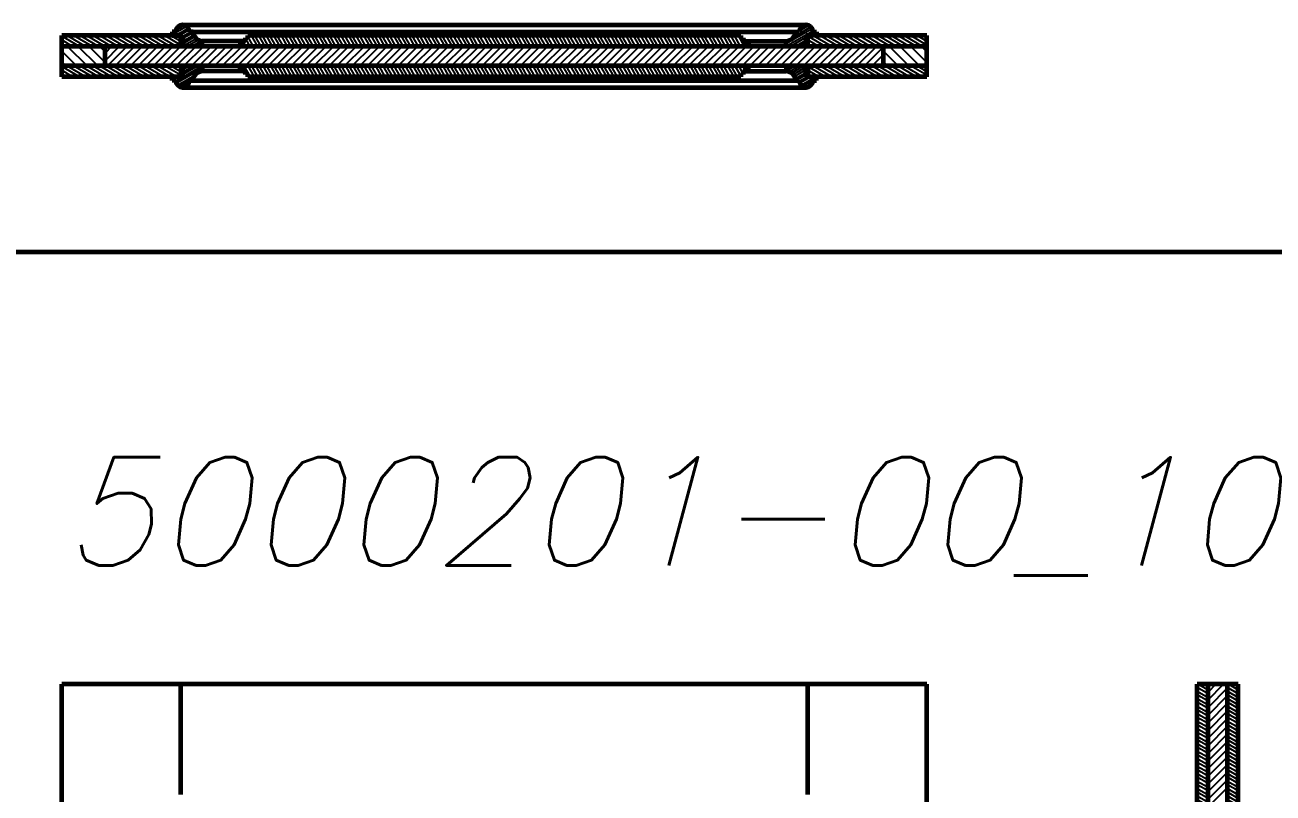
# Model space of a CAD drawing. Header units: inches. Extents: x -4554 to 14101, y -13650 to 2449.
# Drawn here: x 2966 to 4120, y -10801 to -10090 of the extents above; entities that cross this region are included whole.
import ezdxf

# ---------------------------------------------------------------- set-up
doc = ezdxf.new("R2010")
doc.units = ezdxf.units.IN
doc.layers.add('Слой1', color=7, linetype='Continuous')
doc.styles.get("Standard").update_dxf_attribs({"font": 'txt.shx', "oblique": 15, "height": 5})

# ---------------------------------------------------------------- blocks, each defined once
blk = doc.blocks.new('*B71')
at = {"layer": 'Слой1', "linetype": 'Continuous'}
for p, q in [((3040, -10123.2), (3053.2, -10110)), ((3046.1, -10110), (3040, -10116.1)), ((3060.3, -10110), (3042.3, -10128)), ((3049.4, -10128), (3067.4, -10110)), ((3074.4, -10110), (3056.4, -10128)), ((3063.5, -10128), (3081.5, -10110)), ((3088.6, -10110), (3070.6, -10128)), ((3077.6, -10128), (3095.6, -10110)), ((3102.7, -10110), (3084.7, -10128)), ((3091.8, -10128), (3109.8, -10110)), ((3116.9, -10110), (3098.9, -10128)), ((3105.9, -10128), (3123.9, -10110)), ((3131, -10110), (3113, -10128)), ((3120.1, -10128), (3138.1, -10110)), ((3145.1, -10110), (3127.1, -10128)), ((3134.2, -10128), (3152.2, -10110)), ((3159.3, -10110), (3141.3, -10128)), ((3148.4, -10128), (3166.4, -10110)), ((3173.4, -10110), (3155.4, -10128)), ((3162.5, -10128), (3180.5, -10110)), ((3187.6, -10110), (3169.6, -10128)), ((3176.6, -10128), (3194.6, -10110)), ((3201.7, -10110), (3183.7, -10128)), ((3190.8, -10128), (3208.8, -10110)), ((3215.9, -10110), (3197.9, -10128)), ((3204.9, -10128), (3222.9, -10110)), ((3230, -10110), (3212, -10128)), ((3219.1, -10128), (3237.1, -10110)), ((3244.1, -10110), (3226.1, -10128)), ((3233.2, -10128), (3251.2, -10110)), ((3258.3, -10110), (3240.3, -10128)), ((3247.3, -10128), (3265.3, -10110)), ((3272.4, -10110), (3254.4, -10128)), ((3261.5, -10128), (3279.5, -10110)), ((3286.6, -10110), (3268.6, -10128)), ((3275.6, -10128), (3293.6, -10110)), ((3300.7, -10110), (3282.7, -10128)), ((3289.8, -10128), (3307.8, -10110)), ((3314.8, -10110), (3296.8, -10128)), ((3303.9, -10128), (3321.9, -10110)), ((3329, -10110), (3311, -10128)), ((3318.1, -10128), (3336.1, -10110)), ((3343.1, -10110), (3325.1, -10128)), ((3332.2, -10128), (3350.2, -10110)), ((3357.3, -10110), (3339.3, -10128)), ((3346.3, -10128), (3364.3, -10110)), ((3371.4, -10110), (3353.4, -10128)), ((3360.5, -10128), (3378.5, -10110)), ((3385.6, -10110), (3367.6, -10128)), ((3374.6, -10128), (3392.6, -10110)), ((3399.7, -10110), (3381.7, -10128)), ((3388.8, -10128), (3406.8, -10110)), ((3413.8, -10110), (3395.8, -10128)), ((3402.9, -10128), (3420.9, -10110)), ((3428, -10110), (3410, -10128)), ((3417.1, -10128), (3435.1, -10110)), ((3442.1, -10110), (3424.1, -10128)), ((3431.2, -10128), (3449.2, -10110)), ((3456.3, -10110), (3438.3, -10128)), ((3445.3, -10128), (3463.3, -10110)), ((3470.4, -10110), (3452.4, -10128)), ((3459.5, -10128), (3477.5, -10110)), ((3484.6, -10110), (3466.6, -10128)), ((3473.6, -10128), (3491.6, -10110)), ((3498.7, -10110), (3480.7, -10128)), ((3487.8, -10128), (3505.8, -10110)), ((3512.8, -10110), (3494.8, -10128)), ((3501.9, -10128), (3519.9, -10110)), ((3527, -10110), (3509, -10128)), ((3516, -10128), (3534, -10110)), ((3541.1, -10110), (3523.1, -10128)), ((3530.2, -10128), (3548.2, -10110)), ((3555.3, -10110), (3537.3, -10128)), ((3544.3, -10128), (3562.3, -10110)), ((3569.4, -10110), (3551.4, -10128)), ((3558.5, -10128), (3576.5, -10110)), ((3583.5, -10110), (3565.5, -10128)), ((3572.6, -10128), (3590.6, -10110)), ((3597.7, -10110), (3579.7, -10128)), ((3586.8, -10128), (3604.8, -10110)), ((3611.8, -10110), (3593.8, -10128)), ((3600.9, -10128), (3618.9, -10110)), ((3626, -10110), (3608, -10128)), ((3615, -10128), (3633, -10110)), ((3640.1, -10110), (3622.1, -10128)), ((3629.2, -10128), (3647.2, -10110)), ((3654.3, -10110), (3636.3, -10128)), ((3643.3, -10128), (3661.3, -10110)), ((3668.4, -10110), (3650.4, -10128)), ((3657.5, -10128), (3675.5, -10110)), ((3682.5, -10110), (3664.5, -10128)), ((3671.6, -10128), (3689.6, -10110)), ((3696.7, -10110), (3678.7, -10128)), ((3685.8, -10128), (3703.8, -10110)), ((3710.8, -10110), (3692.8, -10128)), ((3699.9, -10128), (3717.9, -10110)), ((3725, -10110), (3707, -10128)), ((3714, -10128), (3732, -10110)), ((3739.1, -10110), (3721.1, -10128)), ((3728.2, -10128), (3746.2, -10110)), ((3753.3, -10110), (3735.3, -10128)), ((3742.3, -10128), (3760, -10110.3)), ((3760, -10117.4), (3749.4, -10128)), ((3756.5, -10128), (3760, -10124.5))]:
    blk.add_line(p, q, dxfattribs=at)
blk = doc.blocks.new('*B72')
at = {"layer": 'Слой1', "linetype": 'Continuous'}
for p, q in [((3765.4, -10110), (3783.4, -10128)), ((3793.3, -10128), (3775.3, -10110)), ((3785.2, -10110), (3800, -10124.8)), ((3800, -10114.9), (3795.1, -10110)), ((3773.5, -10128), (3760, -10114.5)), ((3760, -10124.4), (3763.6, -10128))]:
    blk.add_line(p, q, dxfattribs=at)
blk = doc.blocks.new('*B73')
at = {"layer": 'Слой1', "linetype": 'Continuous'}
for p, q in [((3005.4, -10110), (3023.4, -10128)), ((3033.3, -10128), (3015.3, -10110)), ((3025.2, -10110), (3040, -10124.8)), ((3040, -10114.9), (3035.1, -10110)), ((3013.5, -10128), (3000, -10114.5)), ((3000, -10124.4), (3003.6, -10128))]:
    blk.add_line(p, q, dxfattribs=at)
blk = doc.blocks.new('*B74')
at = {"layer": 'Слой1', "linetype": 'Continuous'}
for p, q in [((3706.3, -10110), (3690, -10100.6)), ((3690, -10104), (3700.3, -10110)), ((3694.3, -10110), (3690, -10107.5)), ((3695, -10100), (3712.3, -10110)), ((3718.3, -10110), (3701, -10100)), ((3707, -10100), (3724.3, -10110)), ((3730.3, -10110), (3713, -10100)), ((3719, -10100), (3736.3, -10110)), ((3742.3, -10110), (3725, -10100)), ((3731, -10100), (3748.3, -10110)), ((3754.3, -10110), (3737, -10100)), ((3743, -10100), (3760.3, -10110)), ((3766.3, -10110), (3749, -10100)), ((3755, -10100), (3772.3, -10110)), ((3778.3, -10110), (3761, -10100)), ((3767, -10100), (3784.3, -10110)), ((3790.3, -10110), (3773, -10100)), ((3779, -10100), (3796.3, -10110)), ((3800, -10108.7), (3785, -10100)), ((3791, -10100), (3800, -10105.2)), ((3800, -10101.7), (3797, -10100))]:
    blk.add_line(p, q, dxfattribs=at)
blk = doc.blocks.new('*B75')
at = {"layer": 'Слой1', "linetype": 'Continuous'}
for p, q in [((3016.3, -10110), (3000, -10100.6)), ((3000, -10104), (3010.3, -10110)), ((3004.3, -10110), (3000, -10107.5)), ((3005, -10100), (3022.3, -10110)), ((3028.3, -10110), (3011, -10100)), ((3017, -10100), (3034.3, -10110)), ((3040.3, -10110), (3023, -10100)), ((3029, -10100), (3046.3, -10110)), ((3052.3, -10110), (3035, -10100)), ((3041, -10100), (3058.3, -10110)), ((3064.3, -10110), (3047, -10100)), ((3053, -10100), (3070.3, -10110)), ((3076.3, -10110), (3059, -10100)), ((3065, -10100), (3082.3, -10110)), ((3088.3, -10110), (3071, -10100)), ((3077, -10100), (3094.3, -10110)), ((3100.3, -10110), (3083, -10100)), ((3089, -10100), (3106.3, -10110)), ((3110, -10108.7), (3095, -10100)), ((3101, -10100), (3110, -10105.2)), ((3110, -10101.7), (3107, -10100))]:
    blk.add_line(p, q, dxfattribs=at)
blk = doc.blocks.new('*B76')
at = {"layer": 'Слой1', "linetype": 'Continuous'}
for p, q in [((3693.9, -10093.6), (3670, -10107.5)), ((3670, -10109.8), (3694.5, -10095.6)), ((3677.2, -10101), (3692.7, -10092)), ((3681, -10096.5), (3678.4, -10098)), ((3690.9, -10090.7), (3681.9, -10096)), ((3682.9, -10093.1), (3688, -10090.2)), ((3697.4, -10096.5), (3691.3, -10100)), ((3695.3, -10100), (3698, -10098.5)), ((3670, -10105.2), (3670.3, -10105)), ((3688, -10101.9), (3674, -10110)), ((3678, -10110), (3688, -10104.2)), ((3688, -10106.5), (3682, -10110)), ((3686, -10110), (3688, -10108.8))]:
    blk.add_line(p, q, dxfattribs=at)
blk = doc.blocks.new('*B77')
at = {"layer": 'Слой1', "linetype": 'Continuous'}
for p, q in [((3115.7, -10091.5), (3102, -10099.4)), ((3102, -10097.1), (3103, -10096.5)), ((3104.9, -10100), (3117, -10093)), ((3105.6, -10095), (3113.5, -10090.4)), ((3117.9, -10094.8), (3108.9, -10100)), ((3112, -10100.5), (3119, -10096.5)), ((3121.5, -10097.3), (3112, -10102.8)), ((3112, -10105.2), (3122, -10099.4)), ((3122.9, -10101.2), (3112, -10107.5)), ((3112, -10109.8), (3124.2, -10102.7)), ((3126.2, -10104.1), (3116, -10110)), ((3120, -10110), (3128.8, -10104.9)), ((3130, -10106.5), (3124, -10110)), ((3128, -10110), (3130, -10108.8))]:
    blk.add_line(p, q, dxfattribs=at)
blk = doc.blocks.new('*B78')
at = {"layer": 'Слой1', "linetype": 'Continuous'}
for p, q in [((3706.3, -10138), (3690, -10128.6)), ((3690, -10132), (3700.3, -10138)), ((3695, -10128), (3712.3, -10138)), ((3718.3, -10138), (3701, -10128)), ((3707, -10128), (3724.3, -10138)), ((3730.3, -10138), (3713, -10128)), ((3719, -10128), (3736.3, -10138)), ((3742.3, -10138), (3725, -10128)), ((3731, -10128), (3748.3, -10138)), ((3754.3, -10138), (3737, -10128)), ((3743, -10128), (3760.3, -10138)), ((3766.3, -10138), (3749, -10128)), ((3755, -10128), (3772.3, -10138)), ((3778.3, -10138), (3761, -10128)), ((3767, -10128), (3784.3, -10138)), ((3790.3, -10138), (3773, -10128)), ((3779, -10128), (3796.3, -10138)), ((3800, -10136.7), (3785, -10128)), ((3791, -10128), (3800, -10133.2)), ((3800, -10129.7), (3797, -10128)), ((3694.3, -10138), (3690, -10135.5))]:
    blk.add_line(p, q, dxfattribs=at)
blk = doc.blocks.new('*B79')
at = {"layer": 'Слой1', "linetype": 'Continuous'}
for p, q in [((3016.3, -10138), (3000, -10128.6)), ((3000, -10132), (3010.3, -10138)), ((3005, -10128), (3022.3, -10138)), ((3028.3, -10138), (3011, -10128)), ((3017, -10128), (3034.3, -10138)), ((3040.3, -10138), (3023, -10128)), ((3029, -10128), (3046.3, -10138)), ((3052.3, -10138), (3035, -10128)), ((3041, -10128), (3058.3, -10138)), ((3064.3, -10138), (3047, -10128)), ((3053, -10128), (3070.3, -10138)), ((3076.3, -10138), (3059, -10128)), ((3065, -10128), (3082.3, -10138)), ((3088.3, -10138), (3071, -10128)), ((3077, -10128), (3094.3, -10138)), ((3100.3, -10138), (3083, -10128)), ((3089, -10128), (3106.3, -10138)), ((3110, -10136.7), (3095, -10128)), ((3101, -10128), (3110, -10133.2)), ((3110, -10129.7), (3107, -10128)), ((3004.3, -10138), (3000, -10135.5))]:
    blk.add_line(p, q, dxfattribs=at)
blk = doc.blocks.new('*B80')
at = {"layer": 'Слой1', "linetype": 'Continuous'}
for p, q in [((3678.3, -10128), (3670, -10132.8)), ((3670, -10130.5), (3674.3, -10128)), ((3670.3, -10128), (3670, -10128.2)), ((3672.8, -10133.5), (3682.3, -10128)), ((3686.3, -10128), (3674.9, -10134.6)), ((3676.5, -10136), (3688, -10129.3)), ((3688, -10131.7), (3677.6, -10137.7)), ((3678.3, -10139.6), (3688, -10134)), ((3688, -10136.3), (3679, -10141.5)), ((3681.9, -10142.1), (3689, -10138)), ((3693, -10138), (3682.5, -10144.1)), ((3683.6, -10145.8), (3697, -10138)), ((3694.6, -10141.7), (3685.3, -10147.1)), ((3688, -10147.8), (3693.9, -10144.4)), ((3698, -10139.7), (3694.9, -10141.5))]:
    blk.add_line(p, q, dxfattribs=at)
blk = doc.blocks.new('*B81')
at = {"layer": 'Слой1', "linetype": 'Continuous'}
for p, q in [((3105.4, -10142.1), (3129.8, -10128)), ((3130, -10130.2), (3106, -10144.1)), ((3125.8, -10128), (3112, -10136)), ((3112, -10133.7), (3121.8, -10128)), ((3117.8, -10128), (3112, -10131.4)), ((3112, -10129.1), (3113.8, -10128)), ((3129.1, -10133), (3130, -10132.5)), ((3102, -10139.5), (3104.5, -10138)), ((3108.5, -10138), (3102.5, -10141.5)), ((3107.1, -10145.8), (3123.1, -10136.5)), ((3118.1, -10141.7), (3108.8, -10147.1)), ((3111.5, -10147.8), (3117.4, -10144.4)), ((3121.7, -10139.6), (3118.5, -10141.5))]:
    blk.add_line(p, q, dxfattribs=at)
blk = doc.blocks.new('*B82')
at = {"layer": 'Слой1', "linetype": 'Continuous'}
for p, q in [((3165.3, -10107), (3167, -10110)), ((3170.5, -10110), (3168.1, -10105.9)), ((3169.9, -10103), (3173.9, -10110)), ((3177.4, -10110), (3172, -10100.7)), ((3175.1, -10100), (3180.9, -10110)), ((3184.3, -10110), (3178.5, -10100)), ((3182, -10100), (3187.8, -10110)), ((3191.2, -10110), (3185.5, -10100)), ((3188.9, -10100), (3194.7, -10110)), ((3198.2, -10110), (3192.4, -10100)), ((3195.9, -10100), (3201.6, -10110)), ((3205.1, -10110), (3199.3, -10100)), ((3202.8, -10100), (3208.6, -10110)), ((3212, -10110), (3206.3, -10100)), ((3209.7, -10100), (3215.5, -10110)), ((3219, -10110), (3213.2, -10100)), ((3216.7, -10100), (3222.4, -10110)), ((3225.9, -10110), (3220.1, -10100)), ((3223.6, -10100), (3229.4, -10110)), ((3232.8, -10110), (3227, -10100)), ((3230.5, -10100), (3236.3, -10110)), ((3239.7, -10110), (3234, -10100)), ((3237.4, -10100), (3243.2, -10110)), ((3246.7, -10110), (3240.9, -10100)), ((3244.4, -10100), (3250.1, -10110)), ((3253.6, -10110), (3247.8, -10100)), ((3251.3, -10100), (3257.1, -10110)), ((3260.5, -10110), (3254.8, -10100)), ((3258.2, -10100), (3264, -10110)), ((3267.5, -10110), (3261.7, -10100)), ((3265.1, -10100), (3270.9, -10110)), ((3274.4, -10110), (3268.6, -10100)), ((3272.1, -10100), (3277.9, -10110)), ((3281.3, -10110), (3275.5, -10100)), ((3279, -10100), (3284.8, -10110)), ((3288.2, -10110), (3282.5, -10100)), ((3285.9, -10100), (3291.7, -10110)), ((3295.2, -10110), (3289.4, -10100)), ((3292.9, -10100), (3298.6, -10110)), ((3302.1, -10110), (3296.3, -10100)), ((3299.8, -10100), (3305.6, -10110)), ((3309, -10110), (3303.3, -10100)), ((3306.7, -10100), (3312.5, -10110)), ((3316, -10110), (3310.2, -10100)), ((3313.6, -10100), (3319.4, -10110)), ((3322.9, -10110), (3317.1, -10100)), ((3320.6, -10100), (3326.3, -10110)), ((3329.8, -10110), (3324, -10100)), ((3327.5, -10100), (3333.3, -10110)), ((3336.7, -10110), (3331, -10100)), ((3334.4, -10100), (3340.2, -10110)), ((3343.7, -10110), (3337.9, -10100)), ((3341.4, -10100), (3347.1, -10110)), ((3350.6, -10110), (3344.8, -10100)), ((3348.3, -10100), (3354.1, -10110)), ((3357.5, -10110), (3351.8, -10100)), ((3355.2, -10100), (3361, -10110)), ((3364.5, -10110), (3358.7, -10100)), ((3362.1, -10100), (3367.9, -10110)), ((3371.4, -10110), (3365.6, -10100)), ((3369.1, -10100), (3374.8, -10110)), ((3378.3, -10110), (3372.5, -10100)), ((3376, -10100), (3381.8, -10110)), ((3385.2, -10110), (3379.5, -10100)), ((3382.9, -10100), (3388.7, -10110)), ((3392.2, -10110), (3386.4, -10100)), ((3389.9, -10100), (3395.6, -10110)), ((3399.1, -10110), (3393.3, -10100)), ((3396.8, -10100), (3402.6, -10110)), ((3406, -10110), (3400.2, -10100)), ((3403.7, -10100), (3409.5, -10110)), ((3413, -10110), (3407.2, -10100)), ((3410.6, -10100), (3416.4, -10110)), ((3419.9, -10110), (3414.1, -10100)), ((3417.6, -10100), (3423.3, -10110)), ((3426.8, -10110), (3421, -10100)), ((3424.5, -10100), (3430.3, -10110)), ((3433.7, -10110), (3428, -10100)), ((3431.4, -10100), (3437.2, -10110)), ((3440.7, -10110), (3434.9, -10100)), ((3438.4, -10100), (3444.1, -10110)), ((3447.6, -10110), (3441.8, -10100)), ((3445.3, -10100), (3451.1, -10110)), ((3454.5, -10110), (3448.7, -10100)), ((3452.2, -10100), (3458, -10110)), ((3461.4, -10110), (3455.7, -10100)), ((3459.1, -10100), (3464.9, -10110)), ((3468.4, -10110), (3462.6, -10100)), ((3466.1, -10100), (3471.8, -10110)), ((3475.3, -10110), (3469.5, -10100)), ((3473, -10100), (3478.8, -10110)), ((3482.2, -10110), (3476.5, -10100)), ((3479.9, -10100), (3485.7, -10110)), ((3489.2, -10110), (3483.4, -10100)), ((3486.9, -10100), (3492.6, -10110)), ((3496.1, -10110), (3490.3, -10100)), ((3493.8, -10100), (3499.6, -10110)), ((3503, -10110), (3497.2, -10100)), ((3500.7, -10100), (3506.5, -10110)), ((3509.9, -10110), (3504.2, -10100)), ((3507.6, -10100), (3513.4, -10110)), ((3516.9, -10110), (3511.1, -10100)), ((3514.6, -10100), (3520.3, -10110)), ((3523.8, -10110), (3518, -10100)), ((3521.5, -10100), (3527.3, -10110)), ((3530.7, -10110), (3525, -10100)), ((3528.4, -10100), (3534.2, -10110)), ((3537.7, -10110), (3531.9, -10100)), ((3535.3, -10100), (3541.1, -10110)), ((3544.6, -10110), (3538.8, -10100)), ((3542.3, -10100), (3548.1, -10110)), ((3551.5, -10110), (3545.7, -10100)), ((3549.2, -10100), (3555, -10110)), ((3558.4, -10110), (3552.7, -10100)), ((3556.1, -10100), (3561.9, -10110)), ((3565.4, -10110), (3559.6, -10100)), ((3563.1, -10100), (3568.8, -10110)), ((3572.3, -10110), (3566.5, -10100)), ((3570, -10100), (3575.8, -10110)), ((3579.2, -10110), (3573.5, -10100)), ((3576.9, -10100), (3582.7, -10110)), ((3586.2, -10110), (3580.4, -10100)), ((3583.8, -10100), (3589.6, -10110)), ((3593.1, -10110), (3587.3, -10100)), ((3590.8, -10100), (3596.5, -10110)), ((3600, -10110), (3594.2, -10100)), ((3597.7, -10100), (3603.5, -10110)), ((3606.9, -10110), (3601.2, -10100)), ((3604.6, -10100), (3610.4, -10110)), ((3613.9, -10110), (3608.1, -10100)), ((3611.6, -10100), (3617.3, -10110)), ((3620.8, -10110), (3615, -10100)), ((3618.5, -10100), (3624.3, -10110)), ((3627.7, -10110), (3622, -10100)), ((3625.4, -10100), (3631.2, -10110)), ((3634.7, -10110), (3632.6, -10106.4))]:
    blk.add_line(p, q, dxfattribs=at)
blk = doc.blocks.new('*B83')
at = {"layer": 'Слой1', "linetype": 'Continuous'}
for p, q in [((3165.3, -10128), (3167.3, -10131.6)), ((3174.5, -10138), (3168.7, -10128)), ((3172.2, -10128), (3178, -10138)), ((3181.4, -10138), (3175.7, -10128)), ((3179.1, -10128), (3184.9, -10138)), ((3188.4, -10138), (3182.6, -10128)), ((3186.1, -10128), (3191.8, -10138)), ((3195.3, -10138), (3189.5, -10128)), ((3193, -10128), (3198.8, -10138)), ((3202.2, -10138), (3196.4, -10128)), ((3199.9, -10128), (3205.7, -10138)), ((3209.1, -10138), (3203.4, -10128)), ((3206.8, -10128), (3212.6, -10138)), ((3216.1, -10138), (3210.3, -10128)), ((3213.8, -10128), (3219.5, -10138)), ((3223, -10138), (3217.2, -10128)), ((3220.7, -10128), (3226.5, -10138)), ((3229.9, -10138), (3224.2, -10128)), ((3227.6, -10128), (3233.4, -10138)), ((3236.9, -10138), (3231.1, -10128)), ((3234.5, -10128), (3240.3, -10138)), ((3243.8, -10138), (3238, -10128)), ((3241.5, -10128), (3247.3, -10138)), ((3250.7, -10138), (3244.9, -10128)), ((3248.4, -10128), (3254.2, -10138)), ((3257.6, -10138), (3251.9, -10128)), ((3255.3, -10128), (3261.1, -10138)), ((3264.6, -10138), (3258.8, -10128)), ((3262.3, -10128), (3268, -10138)), ((3271.5, -10138), (3265.7, -10128)), ((3269.2, -10128), (3275, -10138)), ((3278.4, -10138), (3272.7, -10128)), ((3276.1, -10128), (3281.9, -10138)), ((3285.4, -10138), (3279.6, -10128)), ((3283, -10128), (3288.8, -10138)), ((3292.3, -10138), (3286.5, -10128)), ((3290, -10128), (3295.7, -10138)), ((3299.2, -10138), (3293.4, -10128)), ((3296.9, -10128), (3302.7, -10138)), ((3306.1, -10138), (3300.4, -10128)), ((3303.8, -10128), (3309.6, -10138)), ((3313.1, -10138), (3307.3, -10128)), ((3310.8, -10128), (3316.5, -10138)), ((3320, -10138), (3314.2, -10128)), ((3317.7, -10128), (3323.5, -10138)), ((3326.9, -10138), (3321.2, -10128)), ((3324.6, -10128), (3330.4, -10138)), ((3333.9, -10138), (3328.1, -10128)), ((3331.5, -10128), (3337.3, -10138)), ((3340.8, -10138), (3335, -10128)), ((3338.5, -10128), (3344.2, -10138)), ((3347.7, -10138), (3341.9, -10128)), ((3345.4, -10128), (3351.2, -10138)), ((3354.6, -10138), (3348.9, -10128)), ((3352.3, -10128), (3358.1, -10138)), ((3361.6, -10138), (3355.8, -10128)), ((3359.3, -10128), (3365, -10138)), ((3368.5, -10138), (3362.7, -10128)), ((3366.2, -10128), (3372, -10138)), ((3375.4, -10138), (3369.6, -10128)), ((3373.1, -10128), (3378.9, -10138)), ((3382.4, -10138), (3376.6, -10128)), ((3380, -10128), (3385.8, -10138)), ((3389.3, -10138), (3383.5, -10128)), ((3387, -10128), (3392.7, -10138)), ((3396.2, -10138), (3390.4, -10128)), ((3393.9, -10128), (3399.7, -10138)), ((3403.1, -10138), (3397.4, -10128)), ((3400.8, -10128), (3406.6, -10138)), ((3410.1, -10138), (3404.3, -10128)), ((3407.8, -10128), (3413.5, -10138)), ((3417, -10138), (3411.2, -10128)), ((3414.7, -10128), (3420.5, -10138)), ((3423.9, -10138), (3418.1, -10128)), ((3421.6, -10128), (3427.4, -10138)), ((3430.8, -10138), (3425.1, -10128)), ((3428.5, -10128), (3434.3, -10138)), ((3437.8, -10138), (3432, -10128)), ((3435.5, -10128), (3441.2, -10138)), ((3444.7, -10138), (3438.9, -10128)), ((3442.4, -10128), (3448.2, -10138)), ((3451.6, -10138), (3445.9, -10128)), ((3449.3, -10128), (3455.1, -10138)), ((3458.6, -10138), (3452.8, -10128)), ((3456.3, -10128), (3462, -10138)), ((3465.5, -10138), (3459.7, -10128)), ((3463.2, -10128), (3469, -10138)), ((3472.4, -10138), (3466.6, -10128)), ((3470.1, -10128), (3475.9, -10138)), ((3479.3, -10138), (3473.6, -10128)), ((3477, -10128), (3482.8, -10138)), ((3486.3, -10138), (3480.5, -10128)), ((3484, -10128), (3489.7, -10138)), ((3493.2, -10138), (3487.4, -10128)), ((3490.9, -10128), (3496.7, -10138)), ((3500.1, -10138), (3494.4, -10128)), ((3497.8, -10128), (3503.6, -10138)), ((3507.1, -10138), (3501.3, -10128)), ((3504.7, -10128), (3510.5, -10138)), ((3514, -10138), (3508.2, -10128)), ((3511.7, -10128), (3517.5, -10138)), ((3520.9, -10138), (3515.1, -10128)), ((3518.6, -10128), (3524.4, -10138)), ((3527.8, -10138), (3522.1, -10128)), ((3525.5, -10128), (3531.3, -10138)), ((3534.8, -10138), (3529, -10128)), ((3532.5, -10128), (3538.2, -10138)), ((3541.7, -10138), (3535.9, -10128)), ((3539.4, -10128), (3545.2, -10138)), ((3548.6, -10138), (3542.9, -10128)), ((3546.3, -10128), (3552.1, -10138)), ((3555.6, -10138), (3549.8, -10128)), ((3553.2, -10128), (3559, -10138)), ((3562.5, -10138), (3556.7, -10128)), ((3560.2, -10128), (3565.9, -10138)), ((3569.4, -10138), (3563.6, -10128)), ((3567.1, -10128), (3572.9, -10138)), ((3576.3, -10138), (3570.6, -10128)), ((3574, -10128), (3579.8, -10138)), ((3583.3, -10138), (3577.5, -10128)), ((3581, -10128), (3586.7, -10138)), ((3590.2, -10138), (3584.4, -10128)), ((3587.9, -10128), (3593.7, -10138)), ((3597.1, -10138), (3591.4, -10128)), ((3594.8, -10128), (3600.6, -10138)), ((3604.1, -10138), (3598.3, -10128)), ((3601.7, -10128), (3607.5, -10138)), ((3611, -10138), (3605.2, -10128)), ((3608.7, -10128), (3614.4, -10138)), ((3617.9, -10138), (3612.1, -10128)), ((3615.6, -10128), (3621.4, -10138)), ((3624.8, -10138), (3619.1, -10128)), ((3622.5, -10128), (3628, -10137.4)), ((3630.1, -10135.1), (3626, -10128)), ((3629.5, -10128), (3631.8, -10132.1)), ((3634.7, -10131), (3632.9, -10128))]:
    blk.add_line(p, q, dxfattribs=at)
blk = doc.blocks.new('*B213')
at = {"layer": 'Слой1', "linetype": 'Continuous'}
for p, q in [((4088, -10708.7), (4078, -10702.9)), ((4078, -10706.4), (4088, -10712.1)), ((4088, -10715.6), (4078, -10709.8)), ((4079, -10700), (4088, -10705.2)), ((4088, -10701.7), (4085, -10700)), ((4078, -10713.3), (4088, -10719.1)), ((4088, -10722.5), (4078, -10716.7)), ((4078, -10720.2), (4088, -10726)), ((4088, -10729.4), (4078, -10723.7)), ((4078, -10727.1), (4088, -10732.9)), ((4088, -10736.4), (4078, -10730.6)), ((4078, -10734.1), (4088, -10739.8)), ((4088, -10743.3), (4078, -10737.5)), ((4078, -10741), (4088, -10746.8)), ((4088, -10750.2), (4078, -10744.5)), ((4078, -10747.9), (4088, -10753.7)), ((4088, -10757.2), (4078, -10751.4)), ((4078, -10754.8), (4088, -10760.6)), ((4088, -10764.1), (4078, -10758.3)), ((4078, -10761.8), (4088, -10767.5)), ((4088, -10771), (4078, -10765.2)), ((4078, -10768.7), (4088, -10774.5)), ((4088, -10777.9), (4078, -10772.2)), ((4078, -10775.6), (4088, -10781.4)), ((4088, -10784.9), (4078, -10779.1)), ((4078, -10782.6), (4088, -10788.3)), ((4088, -10791.8), (4078, -10786)), ((4078, -10789.5), (4088, -10795.3)), ((4088, -10798.7), (4078, -10793)), ((4078, -10796.4), (4088, -10802.2)), ((4088, -10805.7), (4078, -10799.9)), ((4078, -10803.3), (4088, -10809.1)), ((4083.5, -10810), (4078, -10806.8))]:
    blk.add_line(p, q, dxfattribs=at)
blk = doc.blocks.new('*B214')
at = {"layer": 'Слой1', "linetype": 'Continuous'}
for p, q in [((4060, -10708.7), (4050, -10702.9)), ((4050, -10706.4), (4060, -10712.1)), ((4060, -10715.6), (4050, -10709.8)), ((4051, -10700), (4060, -10705.2)), ((4060, -10701.7), (4057, -10700)), ((4050, -10713.3), (4060, -10719.1)), ((4060, -10722.5), (4050, -10716.7)), ((4050, -10720.2), (4060, -10726)), ((4060, -10729.4), (4050, -10723.7)), ((4050, -10727.1), (4060, -10732.9)), ((4060, -10736.4), (4050, -10730.6)), ((4050, -10734.1), (4060, -10739.8)), ((4060, -10743.3), (4050, -10737.5)), ((4050, -10741), (4060, -10746.8)), ((4060, -10750.2), (4050, -10744.5)), ((4050, -10747.9), (4060, -10753.7)), ((4060, -10757.2), (4050, -10751.4)), ((4050, -10754.8), (4060, -10760.6)), ((4060, -10764.1), (4050, -10758.3)), ((4050, -10761.8), (4060, -10767.5)), ((4060, -10771), (4050, -10765.2)), ((4050, -10768.7), (4060, -10774.5)), ((4060, -10777.9), (4050, -10772.2)), ((4050, -10775.6), (4060, -10781.4)), ((4060, -10784.9), (4050, -10779.1)), ((4050, -10782.6), (4060, -10788.3)), ((4060, -10791.8), (4050, -10786)), ((4050, -10789.5), (4060, -10795.3)), ((4060, -10798.7), (4050, -10793)), ((4050, -10796.4), (4060, -10802.2)), ((4060, -10805.7), (4050, -10799.9)), ((4050, -10803.3), (4060, -10809.1)), ((4055.5, -10810), (4050, -10806.8))]:
    blk.add_line(p, q, dxfattribs=at)
blk = doc.blocks.new('*B225')
at = {"layer": 'Слой1', "linetype": 'Continuous'}
for p, q in [((4060, -10714.4), (4074.4, -10700)), ((4067.3, -10700), (4060, -10707.3)), ((4060, -10700.2), (4060.2, -10700)), ((4078, -10703.4), (4060, -10721.4)), ((4060, -10728.5), (4078, -10710.5)), ((4078, -10717.6), (4060, -10735.6)), ((4060, -10742.6), (4078, -10724.6)), ((4078, -10731.7), (4060, -10749.7)), ((4060, -10756.8), (4078, -10738.8)), ((4078, -10745.9), (4060, -10763.9)), ((4060, -10770.9), (4078, -10752.9)), ((4078, -10760), (4060, -10778)), ((4060, -10785.1), (4078, -10767.1)), ((4078, -10774.1), (4060, -10792.1)), ((4060, -10799.2), (4078, -10781.2)), ((4078, -10788.3), (4060, -10806.3)), ((4063.4, -10810), (4078, -10795.4))]:
    blk.add_line(p, q, dxfattribs=at)

msp = doc.modelspace()

# ---------------------------------------------------------------- linework, layer by layer
at = {"layer": 'Слой1', "color": 7, "linetype": 'Continuous', "lineweight": 60}
for p, q in [((3105.4, -10096.5), (3102, -10096.5)), ((3102, -10096.5), (3102, -10100)), ((3111.8, -10090.1), (3688.3, -10090.1)), ((3118.1, -10096.5), (3678.5, -10096.5)), ((3121.5, -10096.5), (3118.1, -10096.5)), ((3678.5, -10096.5), (3681.9, -10096.5)), ((3694.6, -10096.5), (3698, -10096.5)), ((3698, -10096.5), (3698, -10100)), ((3112, -10100), (3000, -10100)), ((3000, -10138), (3000, -10100)), ((3800, -10110), (3000, -10110)), ((3040, -10128), (3040, -10110)), ((3102, -10100), (3112, -10100)), ((3110, -10110), (3110, -10100)), ((3112, -10100), (3112, -10110)), ((3130, -10110), (3130, -10105)), ((3168.9, -10105), (3130, -10105)), ((3165, -10107), (3165, -10110)), ((3172, -10102), (3170, -10102)), ((3628, -10100), (3172, -10100)), ((3172, -10100), (3172, -10102)), ((3628, -10100), (3628, -10102)), ((3628, -10102), (3630, -10102)), ((3631.1, -10105), (3670, -10105)), ((3635, -10107), (3635, -10110)), ((3670, -10110), (3670, -10105)), ((3800, -10100), (3688, -10100)), ((3688, -10100), (3688, -10110)), ((3698, -10100), (3688, -10100)), ((3690, -10110), (3690, -10100)), ((3760, -10128), (3760, -10110)), ((3800, -10138), (3800, -10100)), ((3800, -10128), (3000, -10128)), ((3110, -10128), (3110, -10138)), ((3112, -10138), (3112, -10128)), ((3130, -10128), (3130, -10133)), ((3168.9, -10133), (3130, -10133)), ((3165, -10131), (3165, -10128)), ((3631.1, -10133), (3670, -10133)), ((3635, -10131), (3635, -10128)), ((3670, -10128), (3670, -10133)), ((3688, -10138), (3688, -10128)), ((3690, -10128), (3690, -10138)), ((3112, -10138), (3000, -10138)), ((3102, -10141.5), (3102, -10138)), ((3102, -10138), (3112, -10138)), ((3105.4, -10141.5), (3102, -10141.5)), ((3118.1, -10141.5), (3678.5, -10141.5)), ((3121.5, -10141.5), (3118.1, -10141.5)), ((3172, -10136), (3170, -10136)), ((3172, -10138), (3172, -10136)), ((3628, -10138), (3172, -10138)), ((3628, -10138), (3628, -10136)), ((3628, -10136), (3630, -10136)), ((3678.5, -10141.5), (3681.9, -10141.5)), ((3800, -10138), (3688, -10138)), ((3698, -10138), (3688, -10138)), ((3694.6, -10141.5), (3698, -10141.5)), ((3698, -10141.5), (3698, -10138)), ((3111.8, -10147.9), (3688.3, -10147.9)), ((3800, -10700), (3000, -10700)), ((3000, -12800), (3000, -10700)), ((3110, -10802), (3110, -10700)), ((3690, -10802), (3690, -10700)), ((3800, -12800), (3800, -10700)), ((4050, -10812), (4050, -10700)), ((4088, -10700), (4050, -10700)), ((4060, -10812), (4060, -10700)), ((4078, -10812), (4078, -10700)), ((4088, -10812), (4088, -10700))]:
    msp.add_line(p, q, dxfattribs=at)
at = {"layer": 'Слой1', "linetype": 'Continuous', "lineweight": 60}
msp.add_line((-3250, -10300), (7250, -10300), dxfattribs=at)
at = {"layer": 'Слой1', "color": 7, "linetype": 'Continuous', "lineweight": 60}
for centre, radius, start, end in [((3111.7, -10096.5), 6.35, 0, 180), ((3130, -10096.5), 8.5, 180, 270), ((3670, -10096.5), 8.5, 270, 360), ((3688.3, -10096.5), 6.35, 0, 180), ((3165, -10102), 5, 269.7426, 360), ((3635, -10102), 5, 180, 270.2574), ((3130, -10141.5), 8.5, 90, 180), ((3165, -10136), 5, 0, 90.2574), ((3635, -10136), 5, 89.7426, 180), ((3670, -10141.5), 8.5, 0, 90), ((3111.7, -10141.5), 6.35, 180, 360), ((3688.3, -10141.5), 6.35, 180, 360)]:
    msp.add_arc(centre, radius, start, end, dxfattribs=at)

# ---------------------------------------------------------------- block references
at = {"layer": 'Слой1'}
for name in ['*B77', '*B76', '*B75', '*B73', '*B71', '*B82', '*B74', '*B72', '*B79', '*B81', '*B83', '*B80', '*B78', '*B214', '*B225', '*B213']:
    msp.add_blockref(name, (0, 0), dxfattribs=at)

# ---------------------------------------------------------------- texts
at = {"layer": 'Слой1', "linetype": 'Continuous', "insert": (3000, -10490), "char_height": 100, "width": 1963.145, "attachment_point": 1, "line_spacing_factor": 0.25}
msp.add_mtext('5000201-00_100_01.24', dxfattribs=at)

doc.saveas('drawing.dxf')
